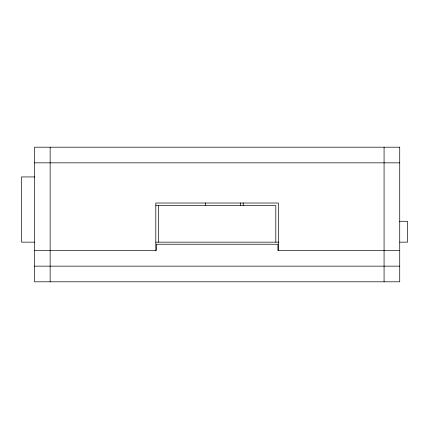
<?xml version="1.0" encoding="UTF-8"?>
<svg xmlns="http://www.w3.org/2000/svg" width="429" height="429" viewBox="0 0 429 429"><rect width="100%" height="100%" fill="white"/><g stroke="black" fill="none" stroke-linecap="round" stroke-linejoin="round"><path stroke-width="0.64" d="M34.492 162.848L399.726 162.848M34.835 176.936L21.45 176.936L21.45 242.154L34.492 242.154M155.818 205.63L275.804 205.63L275.804 242.154M399.528 221.284L407.55 221.284L407.55 242.154L399.726 242.154M155.732 242.154L278.909 242.154M34.492 250.504L156.322 250.504L156.322 244.24L277.895 244.24L277.895 250.504L399.726 250.504M34.492 266.152L399.726 266.152M384.073 147.195L384.073 281.805M278.416 250.504L278.416 203.019L155.802 203.019L155.802 250.504M243.195 202.837L243.195 205.507M240.589 202.981L240.589 205.657M205.63 202.944L205.63 205.614M158.414 205.63L158.414 242.154M50.145 147.195L50.145 281.805M399.726 147.195L34.492 147.195L34.492 281.805L399.726 281.805L399.726 147.195"/></g></svg>
